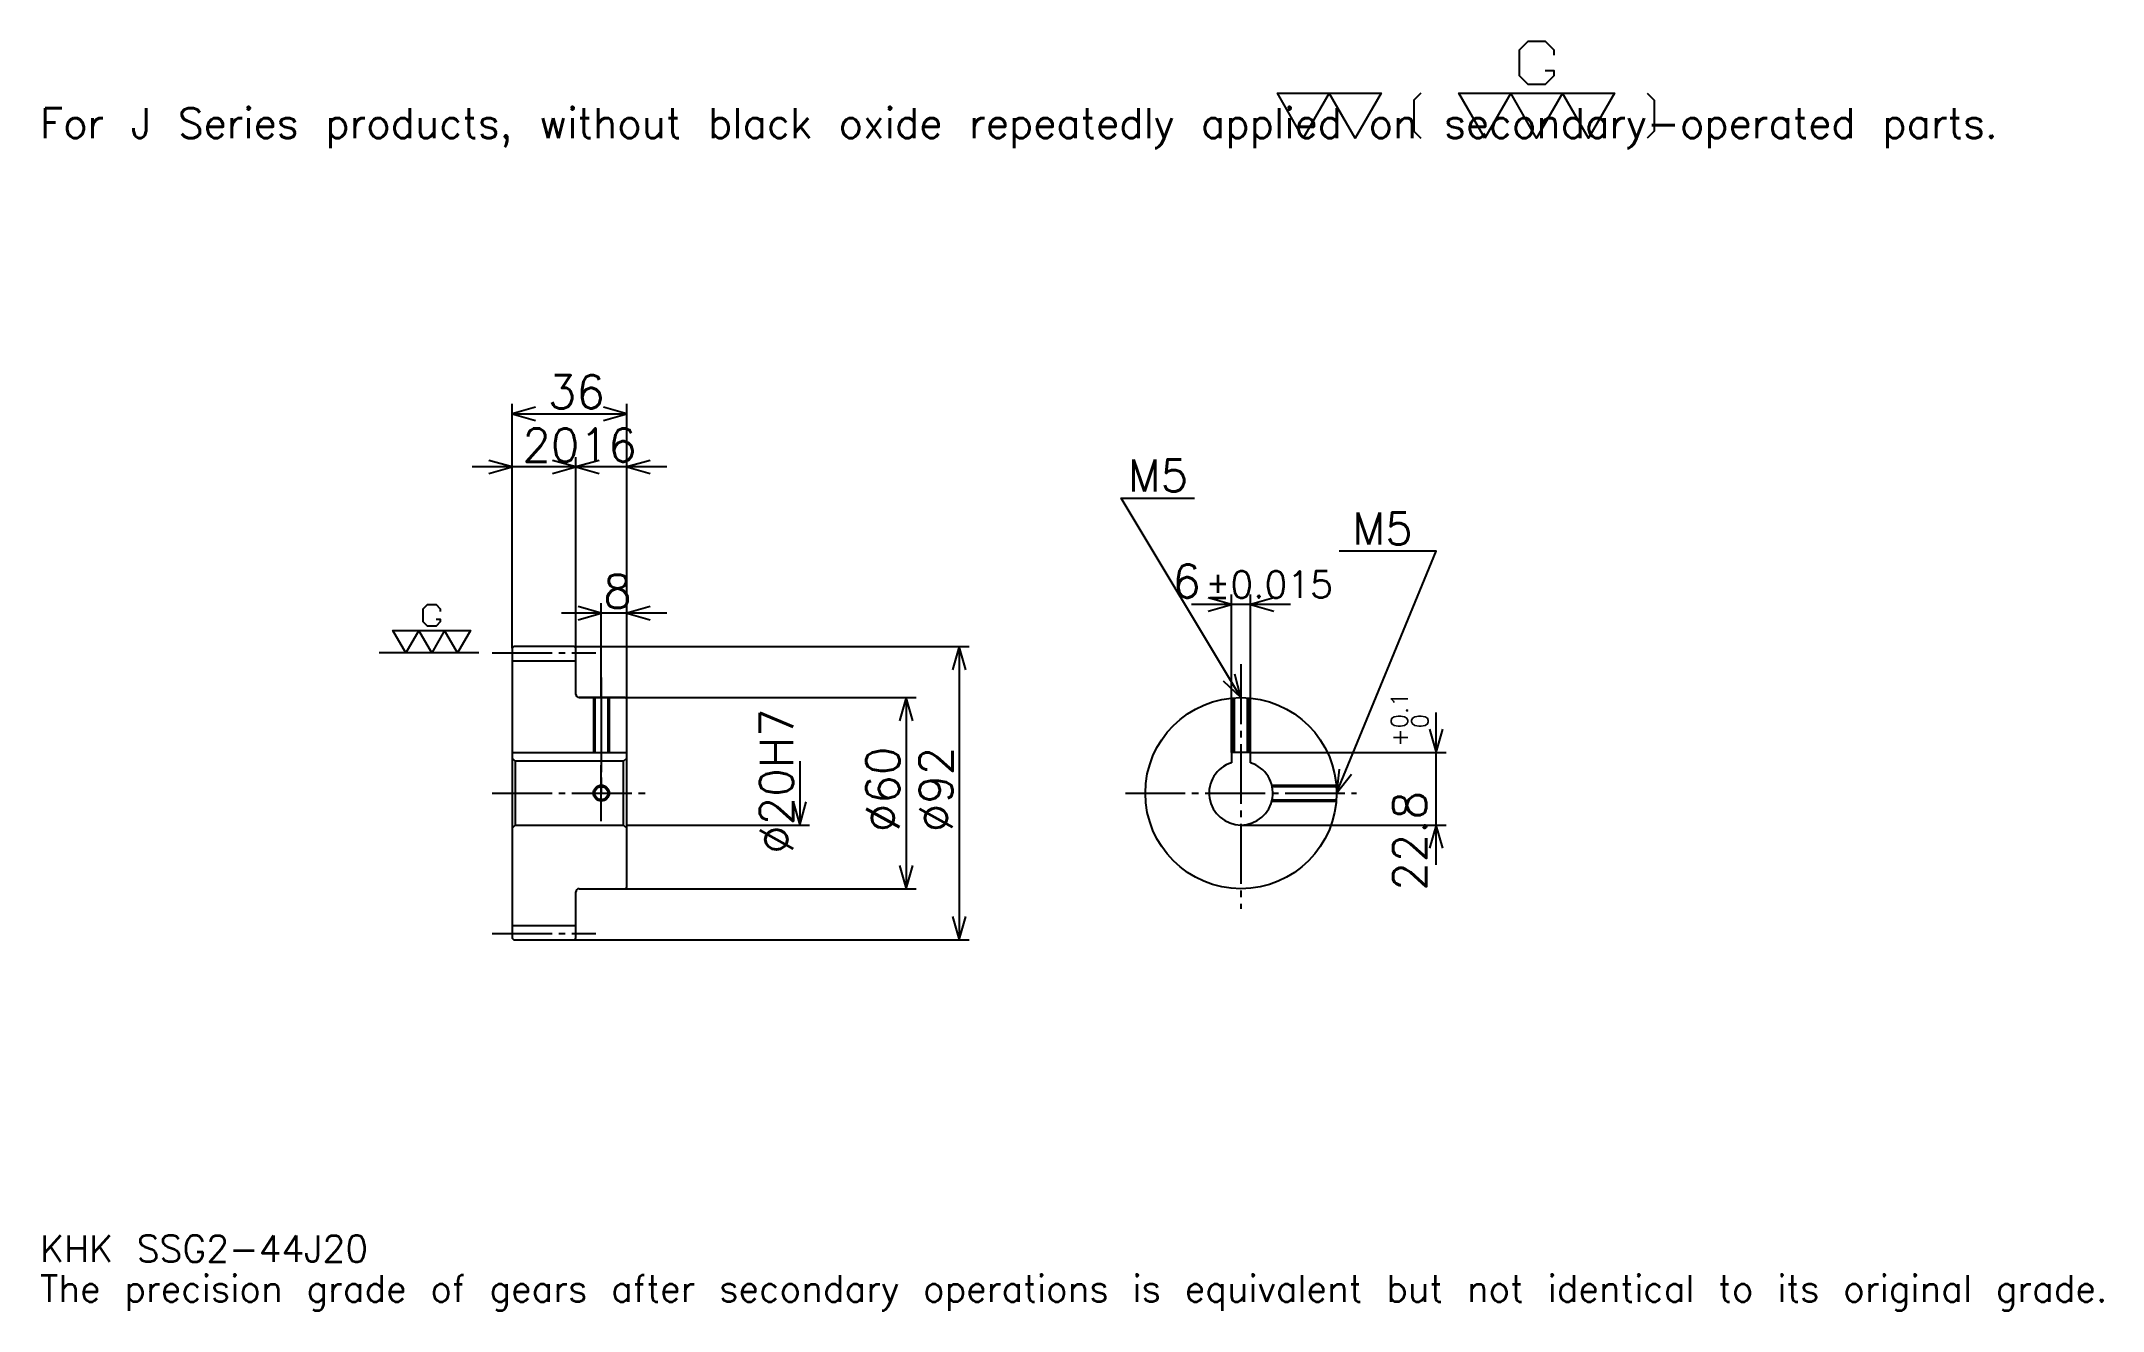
# Model space of a CAD drawing. Extents: x 21 to 668, y 8 to 406.
import ezdxf

# ---------------------------------------------------------------- set-up
doc = ezdxf.new("R2010")
doc.units = 0
doc.linetypes.add('DASHDOT', pattern=[25.04348, 18.782609, -2.086957, 2.086957, -2.086957])
doc.layers.get('0').update_dxf_attribs({"linetype": 'CONTINUOUS'})
doc.layers.add('DASHDOT', color=6, linetype='DASHDOT')
doc.styles.add('KANJI', font='TXT', dxfattribs={"bigfont": 'BIGFONT'})

msp = doc.modelspace()

# ---------------------------------------------------------------- linework, layer by layer
at = {"color": 5}
for p, q in [((169.043472, 216.086945), (169.043472, 292.260864)), ((205.043472, 216.086945), (205.043472, 292.260864)), ((169.043472, 289.130432), (205.043472, 289.130432)), ((201.565216, 272.434753), (156.521729, 272.434753)), ((217.565216, 272.434753), (176.521729, 272.434753)), ((189.043472, 216.086945), (189.043472, 275.565186)), ((217.565216, 226.521729), (184.521729, 226.521729)), ((197.043472, 216.086945), (197.043472, 229.652161)), ((413.347839, 229.304337), (382.304321, 229.304337)), ((394.82608, 182.886948), (394.82608, 232.434769)), ((400.82608, 182.886948), (400.82608, 232.434769)), ((169.043472, 215.586945), (169.043472, 216.086945)), ((188.543472, 216.086945), (205.043472, 216.086945)), ((189.043472, 215.586945), (189.043472, 216.086945)), ((197.043472, 200.086945), (197.043472, 216.086945)), ((197.043472, 200.086945), (197.043472, 216.086945)), ((205.043472, 216.086945), (312.521729, 216.086945)), ((205.043472, 199.586945), (205.043472, 216.086945)), ((309.391296, 216.086945), (309.391296, 124.086945)), ((190.043472, 200.086945), (205.043472, 200.086945)), ((205.043472, 200.086945), (295.82608, 200.086945)), ((292.695648, 200.086945), (292.695648, 140.086945)), ((459.130432, 147.565201), (459.130432, 195.408691)), ((400.82608, 182.886948), (462.260864, 182.886948)), ((259.304321, 180.086945), (259.304321, 160.086945)), ((205.043472, 160.086945), (262.434753, 160.086945)), ((397.82608, 160.086945), (462.260864, 160.086945)), ((190.043472, 140.086945), (205.043472, 140.086945)), ((205.043472, 140.086945), (295.82608, 140.086945)), ((188.543472, 124.086945), (205.043472, 124.086945)), ((205.043472, 124.086945), (312.521729, 124.086945))]:
    msp.add_line(p, q, dxfattribs=at)
at = {"color": 7}
msp.add_line((158.608688, 214.086945), (127.304337, 214.086945), dxfattribs=at)
at = {"color": 4}
for p, q in [((169.043472, 211.586945), (189.043472, 211.586945)), ((169.043472, 182.886948), (205.043472, 182.886948)), ((170.043472, 180.086945), (170.043472, 160.086945)), ((204.043472, 180.086945), (205.043472, 181.086945)), ((204.043472, 160.086945), (205.043472, 159.086945)), ((169.043472, 128.586945), (189.043472, 128.586945))]:
    msp.add_line(p, q, dxfattribs=at)
at = {"color": 7}
for points in [[(493.356506, 396.813904), (496.06955, 396.813904), (496.06955, 395.186066), (493.356506, 392.473022), (487.93042, 392.473022), (485.217377, 395.186066), (485.217377, 403.325195), (487.93042, 406.038239), (493.356506, 406.038239), (496.06955, 403.325195), (496.06955, 401.697388)], [(417.391296, 375.652161), (409.252167, 389.759979), (441.808685, 389.759979), (433.669556, 375.652161), (425.530426, 389.759979), (417.391296, 375.652161)], [(454.288696, 389.759979), (452.118256, 387.589539), (452.118256, 377.822601), (454.288696, 375.652161)], [(474.365204, 375.652161), (466.226074, 389.759979), (515.060852, 389.759979), (506.921753, 375.652161), (498.782593, 389.759979), (490.643463, 375.652161), (482.504333, 389.759979), (474.365204, 375.652161)], [(525.370422, 389.759979), (527.540894, 387.589539), (527.540894, 377.822601), (525.370422, 375.652161)], [(145.147827, 224.667816), (146.504349, 224.667816), (146.504349, 223.853897), (145.147827, 222.497375), (142.434784, 222.497375), (141.078247, 223.853897), (141.078247, 227.923462), (142.434784, 229.279984), (145.147827, 229.279984), (146.504349, 227.923462), (146.504349, 227.109558)], [(135.652161, 214.086945), (131.582611, 221.140854), (156, 221.140854), (151.930435, 214.086945), (147.86087, 221.140854), (143.79129, 214.086945), (139.721741, 221.140854), (135.652161, 214.086945)]]:
    msp.add_lwpolyline(points, dxfattribs=at)
at = {"color": 5}
for points in [[(176.347824, 291.217377), (169.043472, 289.130432), (176.347824, 287.043457)], [(197.73912, 287.043457), (205.043472, 289.130432), (197.73912, 291.217377)], [(161.73912, 270.347809), (169.043472, 272.434753), (161.73912, 274.521729)], [(181.73912, 270.347809), (189.043472, 272.434753), (181.73912, 274.521729)], [(196.347824, 274.521729), (189.043472, 272.434753), (196.347824, 270.347809)], [(212.347824, 274.521729), (205.043472, 272.434753), (212.347824, 270.347809)], [(397.82608, 200.086945), (360.260864, 262.695648), (383.217407, 262.695648)], [(427.826111, 170.086945), (459.130432, 245.999985), (428.660828, 245.999985)], [(189.73912, 224.434769), (197.043472, 226.521729), (189.73912, 228.608688)], [(212.347824, 228.608688), (205.043472, 226.521729), (212.347824, 224.434769)], [(387.521729, 227.217377), (394.82608, 229.304337), (387.521729, 231.391296)], [(408.130432, 231.391296), (400.82608, 229.304337), (408.130432, 227.217377)], [(311.478271, 208.782593), (309.391296, 216.086945), (307.304321, 208.782593)], [(392.278473, 205.276642), (397.82608, 200.086945), (395.857574, 207.424103)], [(294.782593, 192.782593), (292.695648, 200.086945), (290.608704, 192.782593)], [(457.043457, 190.191284), (459.130432, 182.886948), (461.217346, 190.191284)], [(428.681396, 177.635284), (427.826111, 170.086945), (432.5401, 176.044067)], [(257.217377, 167.391296), (259.304321, 160.086945), (261.391296, 167.391296)], [(461.217346, 152.782593), (459.130432, 160.086945), (457.043457, 152.782593)], [(290.608704, 147.391296), (292.695648, 140.086945), (294.782593, 147.391296)], [(307.304321, 131.391296), (309.391296, 124.086945), (311.478271, 131.391296)]]:
    msp.add_lwpolyline(points, dxfattribs=at)
at = {"color": 4}
for points in [[(189.043472, 201.086945), (189.043472, 215.586945), (188.543472, 216.086945), (169.543472, 216.086945), (169.043472, 215.586945), (169.043472, 159.086945)], [(190.043472, 140.086945), (204.543472, 140.086945), (205.043472, 140.586945), (205.043472, 199.586945), (204.543472, 200.086945), (190.043472, 200.086945)], [(194.543472, 200.086945), (194.543472, 182.886948)], [(194.97847, 200.086945), (194.97847, 182.886948)], [(199.108475, 200.086945), (199.108475, 182.886948)], [(199.543472, 200.086945), (199.543472, 182.886948)], [(395.32608, 182.886948), (395.32608, 199.982605)], [(395.761078, 182.886948), (395.761078, 200.015793)], [(399.891083, 182.886948), (399.891083, 200.015793)], [(400.32608, 182.886948), (400.32608, 199.982605)], [(400.82608, 179.626343), (400.82608, 182.886948), (394.82608, 182.886948), (394.82608, 179.626343)], [(169.043472, 159.086945), (170.043472, 160.086945), (204.043472, 160.086945), (204.043472, 180.086945), (170.043472, 180.086945), (169.043472, 181.086945)], [(407.508545, 172.586945), (427.721741, 172.586945)], [(407.610535, 172.151947), (427.754944, 172.151947)], [(407.508545, 167.586945), (427.721741, 167.586945)], [(407.610535, 168.021942), (427.754944, 168.021942)], [(169.043472, 159.086945), (169.043472, 124.586945), (169.543472, 124.086945), (188.543472, 124.086945), (189.043472, 124.586945), (189.043472, 139.086945)]]:
    msp.add_lwpolyline(points, dxfattribs=at)
for centre, radius in [((397.82608, 170.086945), 30), ((197.043472, 170.086945), 2.065)]:
    msp.add_circle(centre, radius, dxfattribs=at)
at = {"color": 7}
msp.add_circle((197.043472, 170.086945), 2.5, dxfattribs=at)
at = {"color": 4}
for centre, radius, start, end in [((190.043472, 201.086945), 1, 180, 270), ((397.82608, 170.086945), 10, 107.457602748, 72.542397252), ((190.043472, 139.086945), 1, 90, 180)]:
    msp.add_arc(centre, radius, start, end, dxfattribs=at)
at = {"layer": 'DASHDOT', "color": 7}
for p, q in [((162.782608, 214.086945), (195.304337, 214.086945)), ((397.82608, 210.521729), (397.82608, 133.82608)), ((197.043472, 200.086945), (197.043472, 170.086945)), ((162.782608, 170.086945), (211.304337, 170.086945)), ((361.565216, 170.086945), (434.086975, 170.086945)), ((162.782608, 126.086945), (195.304337, 126.086945))]:
    msp.add_line(p, q, dxfattribs=at)
for points in [[(197.043472, 206.347809), (197.043472, 176.626068)], [(197.043472, 161.32608), (197.043472, 178.847809)], [(188.282608, 170.086945), (205.804352, 170.086945)]]:
    msp.add_lwpolyline(points, dxfattribs=at)

# ---------------------------------------------------------------- texts
at = {"color": 7, "style": 'KANJI'}
for s, height, p in [('For J Series products, without black oxide repeatedly applied on secondary-operated parts.', 9.391304, (20.869566, 375.652161)), ('36', 10.434783, (180.260864, 290.799988)), ('20', 10.434783, (172.260864, 274.10434)), ('16', 10.434783, (190.260864, 274.10434)), ('M5', 10.017392, (362.347839, 264.782593)), ('M5', 10.017392, (432.834778, 248.086945)), ('6', 10.434783, (376.286621, 231.391296)), ('%%p0.015', 8.347826, (386.615784, 231.391296)), ('8', 10.434783, (197.652161, 228.191284)), ('KHK SSG2-44J20', 8.347826, (20.869566, 22.956522)), ('The precision grade of gears after secondary operations is equivalent but not identical to its original grade.', 8.347826, (20.869566, 10.434783))]:
    msp.add_text(s, height=height, dxfattribs=at).set_placement(p)
for s, height, p in [('%%c20H7', 10.434783, (257.217377, 151.043472)), ('0.1', 5.217391, (450.156494, 190.462982)), ('0', 5.217391, (456.626099, 190.462982)), ('+', 5.217391, (450.156494, 184.619507)), ('%%c60', 10.434783, (290.608704, 157.82608)), ('%%c92', 10.434783, (307.304321, 157.82608)), ('22.8', 10.434783, (456, 139.453644))]:
    msp.add_text(s, height=height, rotation=90, dxfattribs=at).set_placement(p)

doc.saveas('drawing.dxf')
